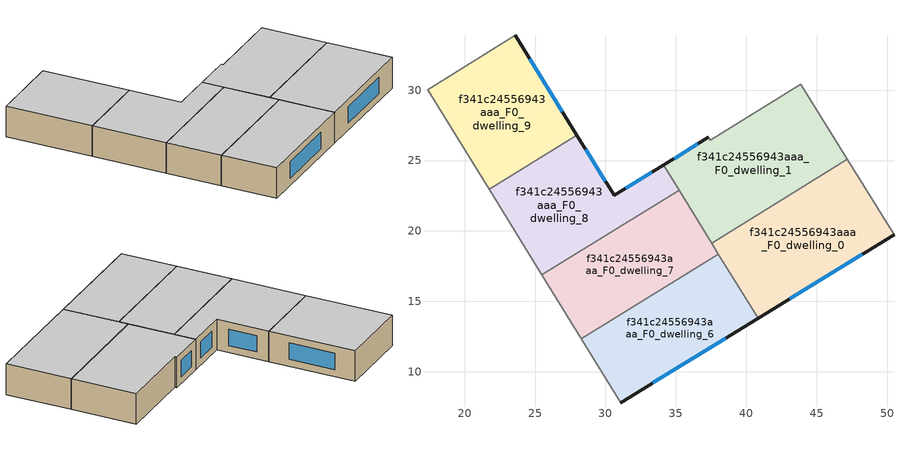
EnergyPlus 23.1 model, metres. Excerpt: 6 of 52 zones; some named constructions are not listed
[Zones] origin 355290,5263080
f341c24556943aaa_F0_dwelling_0
 floor ground (EU_floor_Construction): 47.19,25.08 50.49,19.72 40.84,13.8 37.54,19.13 z0
 wall outside (EU_wall_Construction): 40.84,13.8 50.49,19.72 z0:3
 wall adiabatic (EU_wall_Construction): 50.49,19.72 47.19,25.08 z0:3
 wall to f341c24556943aaa_F0_dwelling_1 (EU_wall_Construction): 47.19,25.08 37.54,19.13 z0:3
 wall to f341c24556943aaa_F0_dwelling_6 (EU_wall_Construction): 38.03,18.35 40.84,13.8 z0:3
 wall to f341c24556943aaa_F0_dwelling_7 (EU_wall_Construction): 37.54,19.13 38.03,18.35 z0:3
 window (EU_Window_Construction): 43.1,15.19 48.23,18.33 z0.7:2.3
 ceiling to f341c24556943aaa_F1_dwelling_0 (EU_floor_Construction): 50.49,19.72 47.19,25.08 37.54,19.13 40.84,13.8 z3
f341c24556943aaa_F0_dwelling_1
 floor ground (EU_floor_Construction): 43.89,30.43 47.19,25.08 37.54,19.13 34.24,24.48 34.12,24.68 37.31,26.64 37.43,26.45 z0
 wall outside (EU_wall_Construction): 37.31,26.64 34.12,24.68 z0:3
 wall to f341c24556943aaa_F0_dwelling_2 (EU_wall_Construction): 43.89,30.43 37.43,26.45 37.31,26.64 z0:3
 wall adiabatic (EU_wall_Construction): 47.19,25.08 43.89,30.43 z0:3
 wall to f341c24556943aaa_F0_dwelling_7 (EU_wall_Construction): 35.23,22.89 37.54,19.13 z0:3
 wall to f341c24556943aaa_F0_dwelling_8 (EU_wall_Construction): 34.12,24.68 34.24,24.48 35.23,22.89 z0:3
 window (EU_Window_Construction): 36.56,26.18 34.87,25.14 z0.7:2.3
 ceiling to f341c24556943aaa_F1_dwelling_1 (EU_floor_Construction): 47.19,25.08 43.89,30.43 37.43,26.45 37.31,26.64 34.12,24.68 34.24,24.48 37.54,19.13 z3
f341c24556943aaa_F0_dwelling_6
 floor ground (EU_floor_Construction): 38.03,18.35 40.84,13.8 31.07,7.81 28.28,12.33 z0
 wall outside (EU_wall_Construction): 31.07,7.81 40.84,13.8 z0:3
 wall adiabatic (EU_wall_Construction): 28.28,12.33 31.07,7.81 z0:3
 wall to f341c24556943aaa_F0_dwelling_7 (EU_wall_Construction): 38.03,18.35 28.28,12.33 z0:3
 window (EU_Window_Construction): 33.36,9.22 38.54,12.39 z0.7:2.3
 ceiling to f341c24556943aaa_F1_dwelling_6 (EU_floor_Construction): 40.84,13.8 38.03,18.35 28.28,12.33 31.07,7.81 z3
f341c24556943aaa_F0_dwelling_7
 floor ground (EU_floor_Construction): 35.23,22.89 38.03,18.35 28.28,12.33 25.48,16.87 z0
 wall adiabatic (EU_wall_Construction): 25.48,16.87 28.28,12.33 z0:3
 wall to f341c24556943aaa_F0_dwelling_8 (EU_wall_Construction): 35.23,22.89 25.48,16.87 z0:3
 ceiling to f341c24556943aaa_F1_dwelling_7 (EU_floor_Construction): 38.03,18.35 35.23,22.89 25.48,16.87 28.28,12.33 z3
f341c24556943aaa_F0_dwelling_8
 floor ground (EU_floor_Construction): 34.12,24.68 35.23,22.89 25.48,16.87 21.73,22.95 27.97,26.8 30.61,22.52 z0
 wall outside (EU_wall_Construction): 34.12,24.68 30.61,22.52 27.97,26.8 z0:3
 wall adiabatic (EU_wall_Construction): 21.73,22.95 25.48,16.87 z0:3
 wall to f341c24556943aaa_F0_dwelling_9 (EU_wall_Construction): 27.97,26.8 21.73,22.95 z0:3
 window (EU_Window_Construction): 33.3,24.17 31.44,23.03 / 29.99,23.53 28.59,25.79 z0.7:2.3
 ceiling to f341c24556943aaa_F1_dwelling_8 (EU_floor_Construction): 35.23,22.89 34.12,24.68 30.61,22.52 27.97,26.8 21.73,22.95 25.48,16.87 z3
f341c24556943aaa_F0_dwelling_9
 floor ground (EU_floor_Construction): 23.6,33.88 27.97,26.8 21.73,22.95 17.36,30.03 z0
 wall outside (EU_wall_Construction): 27.97,26.8 23.6,33.88 z0:3
 wall adiabatic (EU_wall_Construction): 17.36,30.03 21.73,22.95 z0:3
 wall to f341c24556943aaa_F0_dwelling_10 (EU_wall_Construction): 23.6,33.88 17.36,30.03 z0:3
 window (EU_Window_Construction): 26.95,28.46 24.63,32.22 z0.7:2.3
 ceiling to f341c24556943aaa_F1_dwelling_9 (EU_floor_Construction): 27.97,26.8 23.6,33.88 17.36,30.03 21.73,22.95 z3
[SCHEDULE:FILE] Column Number=1; Rows to Skip at Top=0; Number of Hours of Data=8760; Column Separator=Comma; Interpolate to Timestep=No; Minutes per Item=60; Adjust Schedule for Daylight Savings=Yes
Name | File
EU_Step8_GainSchedule_f341c24556943aaa_F2_dwelling_1_f000 | ../../schedules/f341c24556943aaa/f341c24556943aaa_F2_dwelling_1_f000_gain.csv
EU_Step8_GainSchedule_f341c24556943aaa_F2_dwelling_2_f000 | ../../schedules/f341c24556943aaa/f341c24556943aaa_F2_dwelling_2_f000_gain.csv
EU_Step8_GainSchedule_f341c24556943aaa_F2_dwelling_3_f000 | ../../schedules/f341c24556943aaa/f341c24556943aaa_F2_dwelling_3_f000_gain.csv
EU_Step8_GainSchedule_f341c24556943aaa_F2_dwelling_4_f000 | ../../schedules/f341c24556943aaa/f341c24556943aaa_F2_dwelling_4_f000_gain.csv
EU_Step8_GainSchedule_f341c24556943aaa_F2_dwelling_5_f000 | ../../schedules/f341c24556943aaa/f341c24556943aaa_F2_dwelling_5_f000_gain.csv
EU_Step8_GainSchedule_f341c24556943aaa_F2_dwelling_6_f000 | ../../schedules/f341c24556943aaa/f341c24556943aaa_F2_dwelling_6_f000_gain.csv
EU_Step8_GainSchedule_f341c24556943aaa_F2_dwelling_7_f000 | ../../schedules/f341c24556943aaa/f341c24556943aaa_F2_dwelling_7_f000_gain.csv
EU_Step8_GainSchedule_f341c24556943aaa_F2_dwelling_8_f000 | ../../schedules/f341c24556943aaa/f341c24556943aaa_F2_dwelling_8_f000_gain.csv
EU_Step8_GainSchedule_f341c24556943aaa_F2_dwelling_9_f000 | ../../schedules/f341c24556943aaa/f341c24556943aaa_F2_dwelling_9_f000_gain.csv
EU_Step8_GainSchedule_f341c24556943aaa_F2_dwelling_10_f000 | ../../schedules/f341c24556943aaa/f341c24556943aaa_F2_dwelling_10_f000_gain.csv
EU_Step8_GainSchedule_f341c24556943aaa_F2_dwelling_11_f000 | ../../schedules/f341c24556943aaa/f341c24556943aaa_F2_dwelling_11_f000_gain.csv
EU_Step8_GainSchedule_f341c24556943aaa_F2_dwelling_12_f000 | ../../schedules/f341c24556943aaa/f341c24556943aaa_F2_dwelling_12_f000_gain.csv
